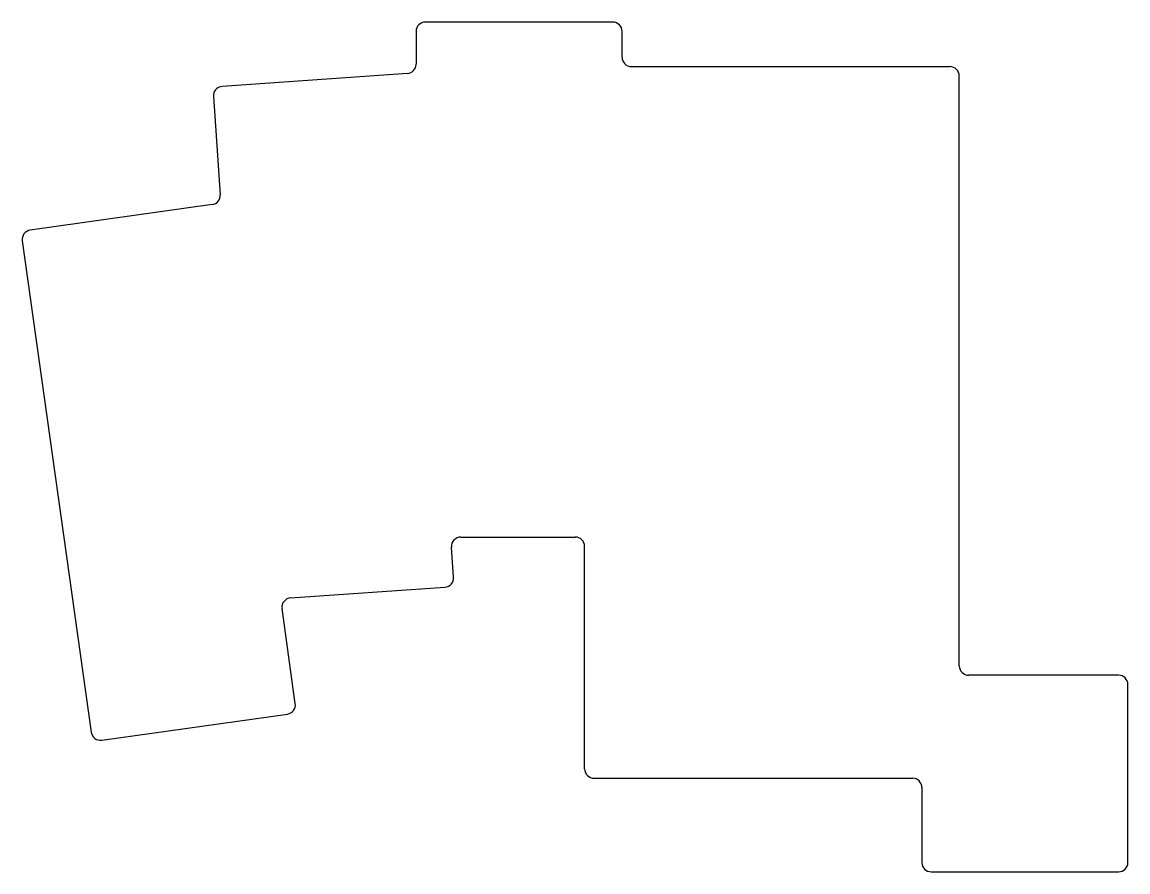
# Model space of a CAD drawing. Header units: millimetres. Extents: x 132 to 250, y -176 to -85.
import ezdxf

# ---------------------------------------------------------------- set-up
doc = ezdxf.new("R2010")
doc.units = ezdxf.units.MM

msp = doc.modelspace()

# ---------------------------------------------------------------- linework, layer by layer
for p, q in [((195.11, -85.23), (175.11, -85.23)), ((174.11, -86.23), (174.11, -89.73)), ((196.11, -88.99), (196.11, -86.23)), ((173.18, -90.73), (153.4, -92.11)), ((197.11, -89.99), (231.11, -89.99)), ((232.11, -144.99), (232.11, -90.99)), ((152.48, -93.18), (153.21, -103.67)), ((152.35, -104.73), (132.91, -107.46)), ((132.06, -108.59), (139.44, -161.08)), ((178.89, -140.23), (191.11, -140.23)), ((178.12, -144.52), (177.89, -141.3)), ((192.11, -164.99), (192.11, -141.23)), ((232.11, -153.99), (232.11, -144.99)), ((160.72, -146.74), (177.19, -145.59)), ((161.22, -158.02), (159.8, -147.87)), ((249.11, -154.99), (233.11, -154.99)), ((250.11, -174.99), (250.11, -155.99)), ((140.57, -161.93), (160.37, -159.15)), ((193.11, -165.99), (227.11, -165.99)), ((228.11, -166.99), (228.11, -174.99)), ((229.11, -175.99), (249.11, -175.99))]:
    msp.add_line(p, q)
for centre, start, end in [((175.11, -86.23), 90, 180), ((195.11, -86.23), 0, 90), ((197.11, -88.99), 180, 270), ((173.11, -89.73), 274, 0), ((231.11, -90.99), 0, 90), ((153.47, -93.11), 94, 184), ((152.21, -103.74), 278, 4), ((133.05, -108.45), 98, 188), ((178.89, -141.23), 90, 184), ((191.11, -141.23), 0, 90), ((177.12, -144.59), 274, 4), ((160.79, -147.73), 94, 188), ((233.11, -153.99), 180, 270), ((249.11, -155.99), 0, 90), ((160.23, -158.15), 278, 8), ((140.43, -160.94), 188, 278), ((193.11, -164.99), 180, 270), ((227.11, -166.99), 0, 90), ((229.11, -174.99), 180, 270), ((249.11, -174.99), 270, 0)]:
    msp.add_arc(centre, 1, start, end)

doc.saveas('drawing.dxf')
